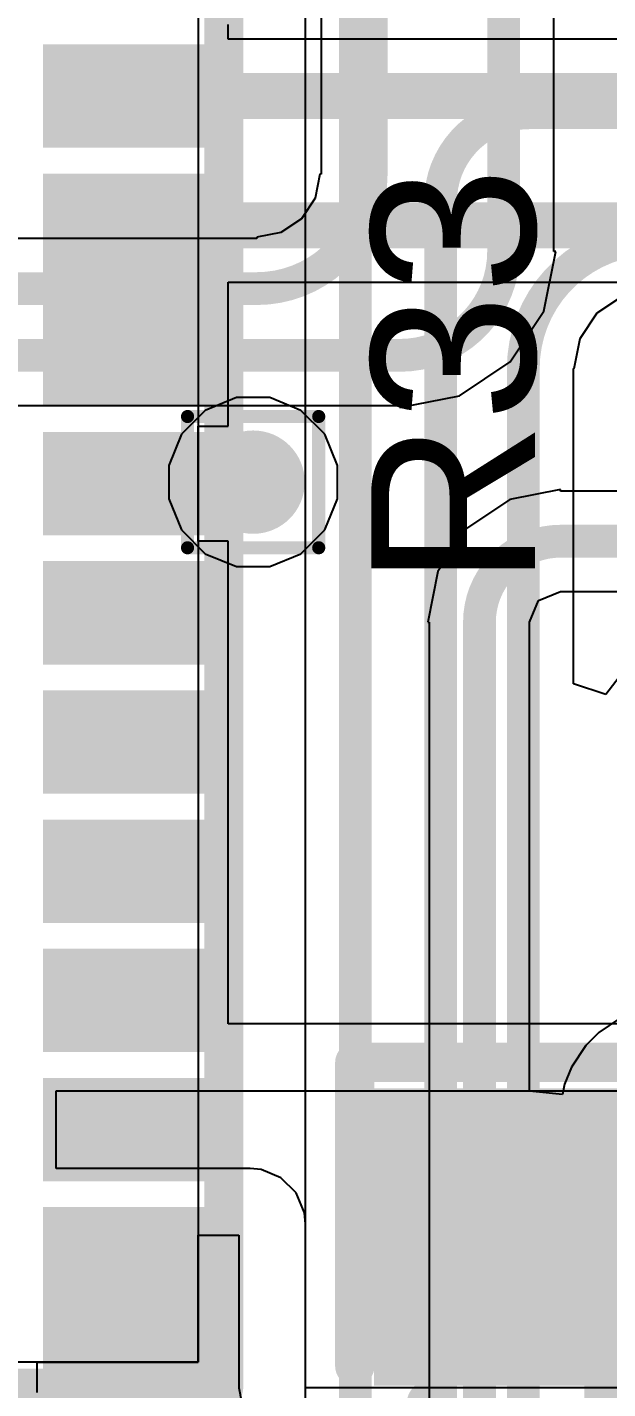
# Model space of a CAD drawing. Header units: inches. Extents: x -12 to 5355, y -7 to 5366.
# Drawn here: x 28.18 to 30.43, y 33.68 to 38.95 of the extents above; entities that cross this region are included whole.
import ezdxf

# ---------------------------------------------------------------- set-up
doc = ezdxf.new("R2010")
doc.units = ezdxf.units.IN
for name, color, linetype in [('BOTTOM LAYER', 5, 'Continuous'), ('Bottom Overlay', 54, 'Continuous'), ('Bottom Paste', 16, 'Continuous'), ('Bottom Solder', 6, 'Continuous'), ('Drill Drawing', 1, 'Continuous'), ('GROUND1', 16, 'Continuous'), ('GROUND2', 156, 'Continuous'), ('POWER', 76, 'Continuous'), ('SIGNAL', 90, 'Continuous'), ('TOP LAYER', 1, 'Continuous'), ('Top Overlay', 2, 'Continuous'), ('Top Paste', 8, 'Continuous'), ('Top Solder', 216, 'Continuous'), ('Via Holes', 16, 'Continuous')]:
    doc.layers.add(name, color=color, linetype=linetype)
doc.styles.add('Arial', font='', dxfattribs={"height": 0.2})
doc.styles.get('Arial').set_extended_font_data('Arial')

# ---------------------------------------------------------------- blocks, each defined once
blk = doc.blocks.new('R___0402_B_73')
at = {"layer": 'BOTTOM LAYER'}
for points in [[(-0.2413, 0.3175), (-0.2413, -0.3175), (-0.6985, -0.3175), (-0.6985, 0.3175)], [(0.6985, 0.3175), (0.6985, -0.3175), (0.2413, -0.3175), (0.2413, 0.3175)]]:
    blk.add_hatch(color=5, dxfattribs=at).paths.add_polyline_path(points)
at = {"layer": 'Bottom Paste'}
for points in [[(-0.2413, 0.3175), (-0.2413, -0.3175), (-0.6985, -0.3175), (-0.6985, 0.3175)], [(0.6985, 0.3175), (0.6985, -0.3175), (0.2413, -0.3175), (0.2413, 0.3175)]]:
    blk.add_hatch(color=16, dxfattribs=at).paths.add_polyline_path(points)
at = {"layer": 'Bottom Solder'}
for points in [[(-0.1863, 0.3725), (-0.1863, -0.3725), (-0.7535, -0.3725), (-0.7535, 0.3725)], [(0.7535, 0.3725), (0.7535, -0.3725), (0.1863, -0.3725), (0.1863, 0.3725)]]:
    blk.add_hatch(color=6, dxfattribs=at).paths.add_polyline_path(points)
at = {"layer": 'Bottom Overlay'}
for points in [[(-0.7874, -0.4064, 0.127, 0.127, 0), (-0.7874, 0.4064, 0.127, 0.127, 0)], [(0.7874, 0.4064, 0.127, 0.127, 0), (-0.7874, 0.4064, 0.127, 0.127, 0)], [(0.8128, 0.4318, 0.00323, 0.00323, 0), (-0.8128, 0.4318, 0.00323, 0.00323, 0)], [(0.7874, -0.4064, 0.127, 0.127, 0), (0.7874, 0.4064, 0.127, 0.127, 0)], [(0.7874, -0.4064, 0.127, 0.127, 0), (-0.7874, -0.4064, 0.127, 0.127, 0)]]:
    blk.add_lwpolyline(points, format="xyseb", dxfattribs=at)
for points in [[(-0.8192, 0.4064, 0.0635, 0.0635, 1), (-0.7557, 0.4064, 0.0635, 0.0635, 1)], [(-0.8192, 0.4064, 0.0635, 0.0635, 1), (-0.7557, 0.4064, 0.0635, 0.0635, 1)], [(-0.8136, 0.4318, 0.00161, 0.00161, 1), (-0.812, 0.4318, 0.00161, 0.00161, 1)], [(0.7556, 0.4064, 0.0635, 0.0635, 1), (0.8191, 0.4064, 0.0635, 0.0635, 1)], [(0.7556, 0.4064, 0.0635, 0.0635, 1), (0.8191, 0.4064, 0.0635, 0.0635, 1)], [(0.812, 0.4318, 0.00161, 0.00161, 1), (0.8136, 0.4318, 0.00161, 0.00161, 1)], [(-0.8191, -0.4064, 0.0635, 0.0635, 1), (-0.7556, -0.4064, 0.0635, 0.0635, 1)], [(-0.8191, -0.4064, 0.0635, 0.0635, 1), (-0.7556, -0.4064, 0.0635, 0.0635, 1)], [(0.7556, -0.4064, 0.0635, 0.0635, 1), (0.8191, -0.4064, 0.0635, 0.0635, 1)], [(0.7556, -0.4064, 0.0635, 0.0635, 1), (0.8191, -0.4064, 0.0635, 0.0635, 1)]]:
    blk.add_lwpolyline(points, format="xyseb", close=True, dxfattribs=at)
blk = doc.blocks.new('LGA50P1600X1050X104_161N_85')
at = {"layer": 'TOP LAYER'}
for points in [[(-7.6, -4.85), (-7.6, -5.39), (-8.14, -5.39), (-8.14, -4.85)], [(-7.4, -4.85), (-7.1, -4.85), (-7.1, -5.39), (-7.4, -5.39)], [(-6.9, -4.85), (-6.6, -4.85), (-6.6, -5.39), (-6.9, -5.39)], [(-6.4, -4.85), (-6.1, -4.85), (-6.1, -5.39), (-6.4, -5.39)], [(-5.9, -4.85), (-5.6, -4.85), (-5.6, -5.39), (-5.9, -5.39)], [(-5.4, -4.85), (-5.1, -4.85), (-5.1, -5.39), (-5.4, -5.39)], [(-4.9, -4.85), (-4.6, -4.85), (-4.6, -5.39), (-4.9, -5.39)], [(-4.4, -4.85), (-4.1, -4.85), (-4.1, -5.39), (-4.4, -5.39)], [(-3.9, -4.85), (-3.6, -4.85), (-3.6, -5.39), (-3.9, -5.39)], [(-3.4, -4.85), (-3.1, -4.85), (-3.1, -5.39), (-3.4, -5.39)]]:
    blk.add_hatch(color=1, dxfattribs=at).paths.add_polyline_path(points)
at = {"layer": 'Top Paste'}
for points in [[(-7.6, -4.85), (-7.6, -5.39), (-8.14, -5.39), (-8.14, -4.85)], [(-7.4, -4.85), (-7.1, -4.85), (-7.1, -5.39), (-7.4, -5.39)], [(-6.9, -4.85), (-6.6, -4.85), (-6.6, -5.39), (-6.9, -5.39)], [(-6.4, -4.85), (-6.1, -4.85), (-6.1, -5.39), (-6.4, -5.39)], [(-5.9, -4.85), (-5.6, -4.85), (-5.6, -5.39), (-5.9, -5.39)], [(-5.4, -4.85), (-5.1, -4.85), (-5.1, -5.39), (-5.4, -5.39)], [(-4.9, -4.85), (-4.6, -4.85), (-4.6, -5.39), (-4.9, -5.39)], [(-4.4, -4.85), (-4.1, -4.85), (-4.1, -5.39), (-4.4, -5.39)], [(-3.9, -4.85), (-3.6, -4.85), (-3.6, -5.39), (-3.9, -5.39)], [(-3.4, -4.85), (-3.1, -4.85), (-3.1, -5.39), (-3.4, -5.39)]]:
    blk.add_hatch(color=8, dxfattribs=at).paths.add_polyline_path(points)
at = {"layer": 'Top Solder'}
for points in [[(-7.55, -4.8), (-7.55, -5.44), (-8.19, -5.44), (-8.19, -4.8)], [(-7.45, -4.8), (-7.05, -4.8), (-7.05, -5.44), (-7.45, -5.44)], [(-6.95, -4.8), (-6.55, -4.8), (-6.55, -5.44), (-6.95, -5.44)], [(-6.45, -4.8), (-6.05, -4.8), (-6.05, -5.44), (-6.45, -5.44)], [(-5.95, -4.8), (-5.55, -4.8), (-5.55, -5.44), (-5.95, -5.44)], [(-5.45, -4.8), (-5.05, -4.8), (-5.05, -5.44), (-5.45, -5.44)], [(-4.95, -4.8), (-4.55, -4.8), (-4.55, -5.44), (-4.95, -5.44)], [(-4.45, -4.8), (-4.05, -4.8), (-4.05, -5.44), (-4.45, -5.44)], [(-3.95, -4.8), (-3.55, -4.8), (-3.55, -5.44), (-3.95, -5.44)], [(-3.45, -4.8), (-3.05, -4.8), (-3.05, -5.44), (-3.45, -5.44)]]:
    blk.add_hatch(color=216, dxfattribs=at).paths.add_polyline_path(points)
at = {"layer": 'TOP LAYER'}
for p, q in [((-8.15, -5.4), (-8.15, 5.4)), ((8.15, -5.4), (-8.15, -5.4))]:
    blk.add_line(p, q, dxfattribs=at)
at = {"layer": 'Top Overlay'}
for points in [[(-8.25, 5.5, 0.15, 0.15, 0), (-8.25, -5.5, 0.15, 0.15, 0)], [(-8.25, -5.5, 0.15, 0.15, 0), (8.25, -5.5, 0.15, 0.15, 0)]]:
    blk.add_lwpolyline(points, format="xyseb", dxfattribs=at)
blk.add_lwpolyline([(-8.2875, -5.5, 0.075, 0.075, 1), (-8.2125, -5.5, 0.075, 0.075, 1)], format="xyseb", close=True, dxfattribs=at)
blk.add_lwpolyline([(-8.2875, -5.5, 0.075, 0.075, 1), (-8.2125, -5.5, 0.075, 0.075, 1)], format="xyseb", close=True, dxfattribs=at)
blk = doc.blocks.new('CAPC2012X11L_129')
at = {"layer": 'TOP LAYER'}
for points in [[(-1.3, -0.7), (-1.3, 0.7), (-0.2, 0.7), (-0.2, -0.7)], [(0.2, -0.7), (0.2, 0.7), (1.3, 0.7), (1.3, -0.7)]]:
    blk.add_hatch(color=1, dxfattribs=at).paths.add_polyline_path(points)
at = {"layer": 'Top Paste'}
for points in [[(-1.3, -0.7), (-1.3, 0.7), (-0.2, 0.7), (-0.2, -0.7)], [(0.2, -0.7), (0.2, 0.7), (1.3, 0.7), (1.3, -0.7)]]:
    blk.add_hatch(color=8, dxfattribs=at).paths.add_polyline_path(points)
at = {"layer": 'Top Solder'}
for points in [[(-1.3254, -0.7254), (-1.3254, 0.7254), (-0.1746, 0.7254), (-0.1746, -0.7254)], [(0.1746, -0.7254), (0.1746, 0.7254), (1.3254, 0.7254), (1.3254, -0.7254)]]:
    blk.add_hatch(color=216, dxfattribs=at).paths.add_polyline_path(points)
at = {"layer": 'Top Overlay'}
for points in [[(-1.425, -0.8, 0.1524, 0.1524, 0), (-1.425, 0.8, 0.1524, 0.1524, 0)], [(-0.25, 0.8, 0.1524, 0.1524, 0), (-1.425, 0.8, 0.1524, 0.1524, 0)], [(1.425, 0.8, 0.1524, 0.1524, 0), (0.25, 0.8, 0.1524, 0.1524, 0)], [(1.425, -0.8, 0.1524, 0.1524, 0), (1.425, 0.8, 0.1524, 0.1524, 0)], [(0.1, 0.5, 0.2, 0.2, 0), (-0.1, 0.5, 0.2, 0.2, 0)], [(0.1, -0.5, 0.2, 0.2, 0), (-0.1, -0.5, 0.2, 0.2, 0)], [(-0.25, -0.8, 0.1524, 0.1524, 0), (-1.425, -0.8, 0.1524, 0.1524, 0)], [(1.425, -0.8, 0.1524, 0.1524, 0), (0.25, -0.8, 0.1524, 0.1524, 0)]]:
    blk.add_lwpolyline(points, format="xyseb", dxfattribs=at)
for points in [[(-1.4631, 0.8, 0.0762, 0.0762, 1), (-1.3869, 0.8, 0.0762, 0.0762, 1)], [(-1.4631, 0.8, 0.0762, 0.0762, 1), (-1.3869, 0.8, 0.0762, 0.0762, 1)], [(-0.2881, 0.8, 0.0762, 0.0762, 1), (-0.2119, 0.8, 0.0762, 0.0762, 1)], [(0.2119, 0.8, 0.0762, 0.0762, 1), (0.2881, 0.8, 0.0762, 0.0762, 1)], [(1.3869, 0.8, 0.0762, 0.0762, 1), (1.4631, 0.8, 0.0762, 0.0762, 1)], [(1.3869, 0.8, 0.0762, 0.0762, 1), (1.4631, 0.8, 0.0762, 0.0762, 1)], [(-0.15, 0.5, 0.1, 0.1, 1), (-0.05, 0.5, 0.1, 0.1, 1)], [(0.05, 0.5, 0.1, 0.1, 1), (0.15, 0.5, 0.1, 0.1, 1)], [(-0.15, -0.5, 0.1, 0.1, 1), (-0.05, -0.5, 0.1, 0.1, 1)], [(0.05, -0.5, 0.1, 0.1, 1), (0.15, -0.5, 0.1, 0.1, 1)], [(-1.4631, -0.8, 0.0762, 0.0762, 1), (-1.3869, -0.8, 0.0762, 0.0762, 1)], [(-1.4631, -0.8, 0.0762, 0.0762, 1), (-1.3869, -0.8, 0.0762, 0.0762, 1)], [(-0.2881, -0.8, 0.0762, 0.0762, 1), (-0.2119, -0.8, 0.0762, 0.0762, 1)], [(0.2119, -0.8, 0.0762, 0.0762, 1), (0.2881, -0.8, 0.0762, 0.0762, 1)], [(1.3869, -0.8, 0.0762, 0.0762, 1), (1.4631, -0.8, 0.0762, 0.0762, 1)], [(1.3869, -0.8, 0.0762, 0.0762, 1), (1.4631, -0.8, 0.0762, 0.0762, 1)]]:
    blk.add_lwpolyline(points, format="xyseb", close=True, dxfattribs=at)

msp = doc.modelspace()

# ---------------------------------------------------------------- hatches: boundary and pattern name
at = {"layer": 'BOTTOM LAYER'}
h = msp.add_hatch(color=5, dxfattribs=at)
edge = h.paths.add_edge_path()
edge.add_arc((29.0576, 37.1856), 0.2, 0, 360)
at = {"layer": 'GROUND1'}
h = msp.add_hatch(color=16, dxfattribs=at)
edge = h.paths.add_edge_path()
edge.add_arc((29.0576, 37.1856), 0.2, 0, 360)
at = {"layer": 'GROUND2'}
h = msp.add_hatch(color=156, dxfattribs=at)
edge = h.paths.add_edge_path()
edge.add_arc((29.0576, 37.1856), 0.2, 0, 360)
at = {"layer": 'POWER'}
h = msp.add_hatch(color=76, dxfattribs=at)
edge = h.paths.add_edge_path()
edge.add_arc((29.0576, 37.1856), 0.2, 0, 360)
at = {"layer": 'SIGNAL'}
h = msp.add_hatch(color=90, dxfattribs=at)
edge = h.paths.add_edge_path()
edge.add_arc((29.0576, 37.1856), 0.2, 0, 360)
at = {"layer": 'TOP LAYER'}
h = msp.add_hatch(color=1, dxfattribs=at)
edge = h.paths.add_edge_path()
edge.add_arc((29.0576, 37.1856), 0.2, 0, 360)
for points in [[(28.295, 37.3298), (28.295, 37.0298), (28.9048, 37.0298), (28.9048, 37.3298)], [(29.0068, 34.3298), (28.2942, 34.3298), (28.2942, 33.6798), (29.0068, 33.6798)]]:
    msp.add_hatch(color=1, dxfattribs=at).paths.add_polyline_path(points)
at = {"layer": 'Via Holes'}
h = msp.add_hatch(color=7, dxfattribs=at)
edge = h.paths.add_edge_path()
edge.add_arc((29.0576, 37.1856), 0.1, 0, 360)

# ---------------------------------------------------------------- linework, layer by layer
at = {"layer": 'BOTTOM LAYER'}
for p, q in [((30.2219, 38.078), (30.2219, 40.4144)), ((29.3206, 39.8719), (29.3206, 38.378)), ((29.3163, 38.378), (29.2977, 38.2842)), ((29.3206, 38.378), (29.3163, 38.378)), ((29.2977, 38.2842), (29.2446, 38.2048)), ((29.2446, 38.2048), (29.1651, 38.1517)), ((29.1651, 38.1517), (29.0714, 38.1331)), ((29.0714, 38.1288), (27.5468, 38.1288)), ((29.0714, 38.1331), (29.0714, 38.1288)), ((30.1838, 37.8469), (30.2297, 38.078)), ((30.2297, 38.078), (30.2219, 38.078)), ((30.0529, 37.6511), (30.1838, 37.8469)), ((29.857, 37.5202), (30.0529, 37.6511)), ((29.626, 37.4742), (29.857, 37.5202)), ((26.959, 37.4821), (29.626, 37.4821)), ((29.626, 37.4821), (29.626, 37.4742)), ((30.2479, 37.1574), (30.0511, 37.1182)), ((30.2479, 37.1512), (30.2479, 37.1574)), ((33.7839, 37.1512), (30.2479, 37.1512)), ((30.0511, 37.1182), (29.8843, 37.0068)), ((29.8843, 37.0068), (29.7728, 36.8399)), ((29.7728, 36.8399), (29.7337, 36.6431)), ((30.1632, 36.7278), (30.2477, 36.7628)), ((30.2477, 36.7628), (30.2479, 36.7628)), ((30.2479, 36.7628), (31.8563, 36.7628)), ((30.1282, 36.6434), (30.1632, 36.7278)), ((29.7337, 36.6431), (29.7398, 36.6431)), ((29.7398, 36.6431), (29.7398, 32.8839)), ((30.1283, 36.6431), (30.1282, 36.6434)), ((30.1283, 34.8284), (30.1283, 36.6431)), ((30.4807, 35.1117), (30.3967, 35.0556)), ((30.3967, 35.0556), (30.3465, 35.0054)), ((30.3465, 35.0054), (30.2904, 34.9214)), ((30.2904, 34.9214), (30.2632, 34.8559)), ((30.2632, 34.8559), (30.2553, 34.8159)), ((30.2553, 34.8159), (30.1283, 34.8284))]:
    msp.add_line(p, q, dxfattribs=at)
for points in [[(30.0276, 38.078, 0.127, 0.127, 0), (30.0276, 40.6826, 0.127, 0.127, 0)], [(29.5148, 38.378, 0.127, 0.127, 0), (29.5148, 40.1228, 0.127, 0.127, 0)], [(29.5148, 38.378, 0.127, 0.127, -0.414214), (29.0714, 37.9346, 0.127, 0.127, 0)], [(30.0276, 38.078, 0.127, 0.127, -0.414214), (29.626, 37.6763, 0.127, 0.127, 0)], [(26.8108, 37.9346, 0.127, 0.127, 0), (29.0714, 37.9346, 0.127, 0.127, 0)], [(26.959, 37.6763, 0.127, 0.127, 0), (29.626, 37.6763, 0.127, 0.127, 0)], [(29.9341, 36.6431, 0.127, 0.127, -0.414214), (30.2479, 36.957, 0.127, 0.127, 0)], [(30.2479, 36.957, 0.127, 0.127, 0), (33.7839, 36.957, 0.127, 0.127, 0)], [(29.9341, 32.8839, 0.127, 0.127, 0), (29.9341, 36.6431, 0.127, 0.127, 0)]]:
    msp.add_lwpolyline(points, format="xyseb", dxfattribs=at)
for points in [[(29.483, 38.378, 0.0635, 0.0635, 1), (29.5465, 38.378, 0.0635, 0.0635, 1)], [(29.483, 38.378, 0.0635, 0.0635, 1), (29.5465, 38.378, 0.0635, 0.0635, 1)], [(29.9959, 38.078, 0.0635, 0.0635, 1), (30.0594, 38.078, 0.0635, 0.0635, 1)], [(29.9959, 38.078, 0.0635, 0.0635, 1), (30.0594, 38.078, 0.0635, 0.0635, 1)], [(29.0397, 37.9346, 0.0635, 0.0635, 1), (29.1032, 37.9346, 0.0635, 0.0635, 1)], [(29.0397, 37.9346, 0.0635, 0.0635, 1), (29.1032, 37.9346, 0.0635, 0.0635, 1)], [(29.5942, 37.6763, 0.0635, 0.0635, 1), (29.6577, 37.6763, 0.0635, 0.0635, 1)], [(29.5942, 37.6763, 0.0635, 0.0635, 1), (29.6577, 37.6763, 0.0635, 0.0635, 1)], [(30.2162, 36.957, 0.0635, 0.0635, 1), (30.2797, 36.957, 0.0635, 0.0635, 1)], [(30.2162, 36.957, 0.0635, 0.0635, 1), (30.2797, 36.957, 0.0635, 0.0635, 1)], [(29.9023, 36.6431, 0.0635, 0.0635, 1), (29.9658, 36.6431, 0.0635, 0.0635, 1)], [(29.9023, 36.6431, 0.0635, 0.0635, 1), (29.9658, 36.6431, 0.0635, 0.0635, 1)]]:
    msp.add_lwpolyline(points, format="xyseb", close=True, dxfattribs=at)
at = {"layer": 'Drill Drawing'}
for points in [[(28.8036, 37.4396, 0.0508, 0.0508, 0), (29.3116, 37.4396, 0.0508, 0.0508, 0)], [(28.8036, 36.9316, 0.0508, 0.0508, 0), (28.8036, 37.4396, 0.0508, 0.0508, 0)], [(29.3116, 36.9316, 0.0508, 0.0508, 0), (29.3116, 37.4396, 0.0508, 0.0508, 0)], [(28.8036, 36.9316, 0.0508, 0.0508, 0), (29.3116, 36.9316, 0.0508, 0.0508, 0)]]:
    msp.add_lwpolyline(points, format="xyseb", dxfattribs=at)
for points in [[(28.7909, 37.4396, 0.0254, 0.0254, 1), (28.8163, 37.4396, 0.0254, 0.0254, 1)], [(28.7909, 37.4396, 0.0254, 0.0254, 1), (28.8163, 37.4396, 0.0254, 0.0254, 1)], [(29.2989, 37.4396, 0.0254, 0.0254, 1), (29.3243, 37.4396, 0.0254, 0.0254, 1)], [(29.2989, 37.4396, 0.0254, 0.0254, 1), (29.3243, 37.4396, 0.0254, 0.0254, 1)], [(28.7909, 36.9316, 0.0254, 0.0254, 1), (28.8163, 36.9316, 0.0254, 0.0254, 1)], [(28.7909, 36.9316, 0.0254, 0.0254, 1), (28.8163, 36.9316, 0.0254, 0.0254, 1)], [(29.2989, 36.9316, 0.0254, 0.0254, 1), (29.3243, 36.9316, 0.0254, 0.0254, 1)], [(29.2989, 36.9316, 0.0254, 0.0254, 1), (29.3243, 36.9316, 0.0254, 0.0254, 1)]]:
    msp.add_lwpolyline(points, format="xyseb", close=True, dxfattribs=at)
at = {"layer": 'POWER'}
for p, q in [((28.9926, 37.5126), (28.8724, 37.4628)), ((29.1226, 37.5126), (28.9926, 37.5126)), ((29.2428, 37.4628), (29.1226, 37.5126)), ((28.8724, 37.4628), (28.7804, 37.3708)), ((29.3348, 37.3708), (29.2428, 37.4628)), ((28.7804, 37.3708), (28.7306, 37.2506)), ((29.3846, 37.2506), (29.3348, 37.3708)), ((28.7306, 37.2506), (28.7306, 37.1206)), ((29.3846, 37.1206), (29.3846, 37.2506)), ((28.7306, 37.1206), (28.7804, 37.0004)), ((29.3348, 37.0004), (29.3846, 37.1206)), ((28.7804, 37.0004), (28.8724, 36.9084)), ((29.2428, 36.9084), (29.3348, 37.0004)), ((28.8724, 36.9084), (28.9926, 36.8586)), ((29.1226, 36.8586), (29.2428, 36.9084)), ((28.9926, 36.8586), (29.1226, 36.8586))]:
    msp.add_line(p, q, dxfattribs=at)
at = {"layer": 'SIGNAL'}
for p, q in [((29.259, 39.2606), (29.259, 31.4512)), ((30.3904, 37.8408), (30.4891, 37.9067)), ((30.3245, 37.7421), (30.3904, 37.8408)), ((30.3013, 37.6256), (30.3245, 37.7421)), ((30.2982, 36.4055), (30.2982, 37.6256)), ((30.2982, 37.6256), (30.3013, 37.6256)), ((30.5047, 36.4694), (30.4232, 36.3631)), ((30.4232, 36.3631), (30.2982, 36.4055))]:
    msp.add_line(p, q, dxfattribs=at)
for points in [[(29.4533, 13.5441, 0.127, 0.127, 0), (29.4533, 39.2606, 0.127, 0.127, 0)], [(29.7835, 38.2717, 0.127, 0.127, -0.414214), (30.127, 38.6152, 0.127, 0.127, 0)], [(30.127, 38.6152, 0.127, 0.127, 0), (31.3661, 38.6152, 0.127, 0.127, 0)], [(29.7835, 13.1465, 0.127, 0.127, 0), (29.7835, 38.2717, 0.127, 0.127, 0)], [(30.1039, 37.6256, 0.127, 0.127, -0.414214), (30.6056, 38.1273, 0.127, 0.127, 0)], [(30.1039, 12.6, 0.127, 0.127, 0), (30.1039, 37.6256, 0.127, 0.127, 0)]]:
    msp.add_lwpolyline(points, format="xyseb", dxfattribs=at)
for points in [[(30.0953, 38.6152, 0.0635, 0.0635, 1), (30.1588, 38.6152, 0.0635, 0.0635, 1)], [(30.0953, 38.6152, 0.0635, 0.0635, 1), (30.1588, 38.6152, 0.0635, 0.0635, 1)], [(29.7518, 38.2717, 0.0635, 0.0635, 1), (29.8153, 38.2717, 0.0635, 0.0635, 1)], [(29.7518, 38.2717, 0.0635, 0.0635, 1), (29.8153, 38.2717, 0.0635, 0.0635, 1)], [(30.0722, 37.6256, 0.0635, 0.0635, 1), (30.1357, 37.6256, 0.0635, 0.0635, 1)], [(30.0722, 37.6256, 0.0635, 0.0635, 1), (30.1357, 37.6256, 0.0635, 0.0635, 1)]]:
    msp.add_lwpolyline(points, format="xyseb", close=True, dxfattribs=at)
at = {"layer": 'TOP LAYER'}
for p, q in [((28.9612, 38.8999), (28.9612, 38.9568)), ((31.983, 38.8999), (28.9612, 38.8999)), ((28.9612, 37.4028), (28.9612, 37.9596)), ((28.9612, 37.9596), (30.4927, 37.9596)), ((28.8442, 36.9568), (28.8442, 37.4028)), ((28.8442, 37.4028), (28.9612, 37.4028)), ((28.9612, 36.9568), (28.8442, 36.9568)), ((28.9612, 35.9028), (28.9612, 36.9568)), ((28.9612, 35.0888), (28.9612, 35.9028)), ((33.6804, 35.0888), (28.9612, 35.0888)), ((28.2942, 34.8298), (29.21, 34.8298)), ((28.2942, 34.5298), (28.2942, 34.8298)), ((29.21, 34.8298), (33.6804, 34.8298)), ((29.0464, 34.5298), (28.2942, 34.5298)), ((29.0882, 34.5257), (29.0464, 34.5298)), ((29.0464, 34.5298), (29.0464, 34.5298)), ((29.1655, 34.4937), (29.0882, 34.5257)), ((29.2247, 34.4345), (29.1655, 34.4937)), ((29.2567, 34.3572), (29.2247, 34.4345)), ((29.2608, 34.3154), (29.2567, 34.3572)), ((29.2608, 33.6804), (29.2608, 34.3154)), ((28.8442, 33.7798), (28.8442, 34.2708)), ((28.8442, 34.2708), (29.0018, 34.2708)), ((29.0018, 34.2708), (29.0018, 33.6804)), ((28.2212, 33.6628), (28.2212, 33.7798)), ((28.2212, 33.7798), (28.8442, 33.7798)), ((29.0018, 33.6804), (29.0215, 33.5813)), ((33.6804, 33.6804), (29.2608, 33.6804))]:
    msp.add_line(p, q, dxfattribs=at)
for points in [[(28.5642, 38.6798, 0.1778, 0.1778, 0), (31.983, 38.6798, 0.1778, 0.1778, 0)], [(28.5642, 38.1798, 0.1778, 0.1778, 0), (31.0896, 38.1798, 0.1778, 0.1778, 0)], [(28.5642, 37.1798, 0.254, 0.254, 0), (29.0576, 37.1798, 0.254, 0.254, 0)], [(29.0576, 37.1798, 0.1524, 0.1524, 0), (29.0576, 37.1856, 0.1524, 0.1524, 0)], [(28.5569, 33.0781, 0.254, 0.254, 0), (28.5569, 34.0525, 0.254, 0.254, 0)], [(28.5569, 34.0525, 0.2, 0.2, 0), (28.5642, 34.0598, 0.2, 0.2, 0)]]:
    msp.add_lwpolyline(points, format="xyseb", dxfattribs=at)
for points in [[(28.5197, 38.6798, 0.0889, 0.0889, 1), (28.6086, 38.6798, 0.0889, 0.0889, 1)], [(28.5197, 38.1798, 0.0889, 0.0889, 1), (28.6086, 38.1798, 0.0889, 0.0889, 1)], [(28.5007, 37.1798, 0.127, 0.127, 1), (28.6277, 37.1798, 0.127, 0.127, 1)], [(28.9941, 37.1798, 0.127, 0.127, 1), (29.1211, 37.1798, 0.127, 0.127, 1)], [(29.0195, 37.1856, 0.0762, 0.0762, 1), (29.0957, 37.1856, 0.0762, 0.0762, 1)], [(29.0195, 37.1798, 0.0762, 0.0762, 1), (29.0957, 37.1798, 0.0762, 0.0762, 1)], [(28.4934, 34.0525, 0.127, 0.127, 1), (28.6204, 34.0525, 0.127, 0.127, 1)], [(28.5069, 34.0525, 0.1, 0.1, 1), (28.6069, 34.0525, 0.1, 0.1, 1)], [(28.5142, 34.0598, 0.1, 0.1, 1), (28.6142, 34.0598, 0.1, 0.1, 1)]]:
    msp.add_lwpolyline(points, format="xyseb", close=True, dxfattribs=at)

# ---------------------------------------------------------------- block references
for name, p, rotation in [('LGA50P1600X1050X104_161N_85', (23.4442, 41.9298), 90), ('CAPC2012X11L_129', (30.2514, 33.5146), 270), ('R___0402_B_73', (30.8102, 33.02), 270)]:
    msp.add_blockref(name, p, dxfattribs=dict(rotation=rotation))

# ---------------------------------------------------------------- texts
at = {"layer": 'Top Overlay', "style": 'Arial'}
msp.add_text('R33', height=0.635, rotation=90, dxfattribs=at).set_placement((30.1498, 36.7792))

doc.saveas('drawing.dxf')
